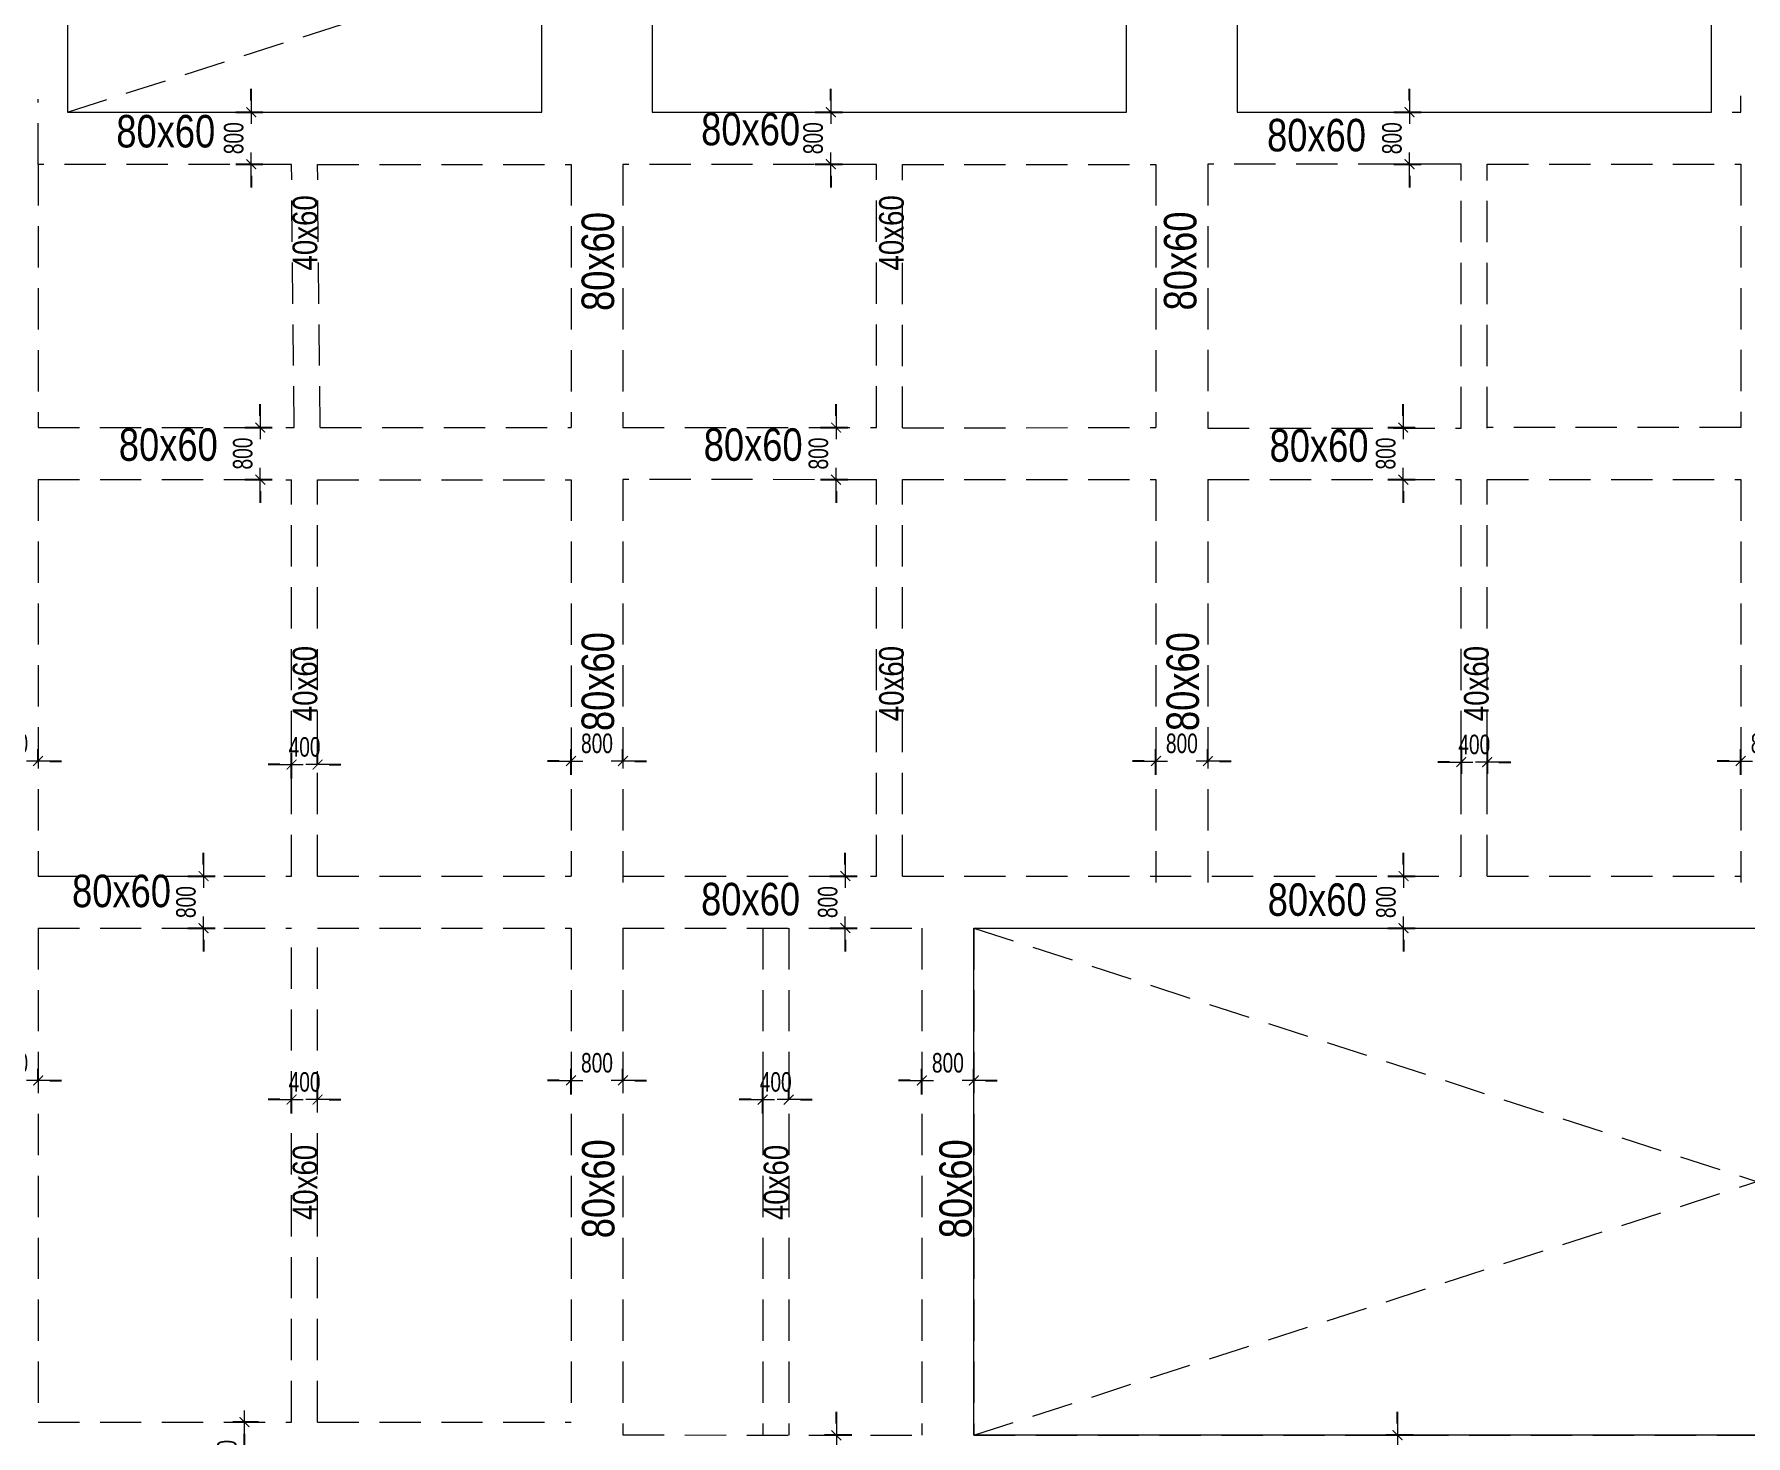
# Model space of a CAD drawing. Header units: millimetres. Extents: x 40 to 217000, y 40 to 90716.
# Drawn here: x 46040 to 72378, y 17291 to 38849 of the extents above; entities that cross this region are included whole.
import ezdxf
from ezdxf.enums import TextEntityAlignment as Align

# ---------------------------------------------------------------- set-up
doc = ezdxf.new("R2010")
doc.units = ezdxf.units.MM
doc.header["$MEASUREMENT"] = 0
doc.header["$PDMODE"] = 1
doc.linetypes.add('DASHED2', pattern=[9.525, 6.35, -3.175])
doc.linetypes.add('HIDDEN2', pattern=[4.7625, 3.175, -1.5875])
doc.layers.get('Defpoints').update_dxf_attribs({"lineweight": 9})
doc.layers.add('Kich thuoc dam diml', color=230, linetype='Continuous', plot=False)
doc.layers.add('NDC. KT Dam', color=42, linetype='Continuous')
for name, color, linetype, lineweight in [('NDC_S_BEAM', 3, 'HIDDEN2', 20), ('NDC_S_DIM', 1, 'Continuous', 15), ('NDC_S_OPENING', 9, 'DASHED2', 13), ('NDC_S_SLAB', 2, 'Continuous', 20)]:
    doc.layers.add(name, color=color, linetype=linetype, lineweight=lineweight)
doc.styles.add('ARIAL', font='arial.ttf', dxfattribs={"width": 0.8})
doc.styles.add('NDC_DIM', font='', dxfattribs={"width": 0.75})
doc.styles.get('NDC_DIM').set_extended_font_data('Dotum')
doc.dimstyles.new('NDC_dim_100', dxfattribs={"dimscale": 120, "dimtxt": 2.5, "dimasz": 1.5, "dimexe": 1.5, "dimexo": 2.5, "dimgap": 1, "dimtad": 1, "dimdec": 0, "dimzin": 0, "dimdsep": 46, "dimtxsty": 'NDC_DIM', "dimblk": 'DIMMARK', "dimcen": 0.09, "dimdle": 1.2, "dimclrd": 1, "dimclre": 1, "dimclrt": 3, "dimadec": 0, "dimazin": 0, "dimtfac": 1, "dimtdec": 0, "dimtix": 1, "dimtofl": 0, "dimtmove": 0, "dimatfit": 3, "dimfxl": 0, "dimtolj": 1, "dimtzin": 0, "dimarcsym": 0})

# ---------------------------------------------------------------- blocks, each defined once
blk = doc.blocks.new('DIMMARK')
at = {"layer": 'NDC_S_DIM', "color": 1}
blk.add_line((-1.5, 0), (1, 0), dxfattribs=at)
at = {"layer": 'NDC_S_DIM', "color": 2, "const_width": 0.1}
blk.add_lwpolyline([(-0.42, -0.42), (0.42, 0.42)], dxfattribs=at)
blk = doc.blocks.new('*D1201')
at = {"layer": 'Defpoints', "color": 0, "transparency": 16777216}
for p in [(49276, 17499), (49790, 17499), (49790, 16299)]:
    blk.add_point(p, dxfattribs=at)
at = {"layer": 'Kich thuoc dam diml', "color": 1, "lineweight": -2, "transparency": 16777216}
for p, q in [((49490, 17499), (49096, 17499)), ((49276, 16479), (49276, 17319)), ((49490, 16299), (49096, 16299))]:
    blk.add_line(p, q, dxfattribs=at)
at = {"layer": 'Kich thuoc dam diml', "color": 1, "lineweight": -2, "transparency": 16777216, "xscale": 180, "yscale": 180, "zscale": 180}
for p, rotation in [((49276, 17499), 90), ((49276, 16299), 270)]:
    blk.add_blockref('DIMMARK', p, dxfattribs=dict(at, rotation=rotation))
at = {"layer": 'Kich thuoc dam diml', "color": 3, "transparency": 16777216, "insert": (49006, 16899), "char_height": 300, "attachment_point": 5, "rotation": 90, "style": 'NDC_DIM'}
blk.add_mtext('\\A1;1200', dxfattribs=at)
blk = doc.blocks.new('*D1206')
at = {"layer": 'Defpoints', "color": 0, "transparency": 16777216}
for p in [(46100, 22756), (46100, 22455), (45300, 22242)]:
    blk.add_point(p, dxfattribs=at)
at = {"layer": 'Kich thuoc dam diml', "color": 1, "lineweight": -2, "transparency": 16777216}
for p, q in [((45300, 22542), (45300, 22936)), ((46100, 22755), (46100, 22936)), ((45120, 22756), (44940, 22756)), ((46280, 22756), (46460, 22756))]:
    blk.add_line(p, q, dxfattribs=at)
at = {"layer": 'Kich thuoc dam diml', "color": 1, "lineweight": -2, "transparency": 16777216, "xscale": 180, "yscale": 180, "zscale": 180}
blk.add_blockref('DIMMARK', (45300, 22756), dxfattribs=at)
at = {"layer": 'Kich thuoc dam diml', "color": 1, "lineweight": -2, "transparency": 16777216, "xscale": 180, "yscale": 180, "zscale": 180, "rotation": 180}
blk.add_blockref('DIMMARK', (46100, 22756), dxfattribs=at)
at = {"layer": 'Kich thuoc dam diml', "color": 3, "transparency": 16777216, "insert": (45700, 23026), "char_height": 300, "attachment_point": 5, "style": 'NDC_DIM'}
blk.add_mtext('\\A1;800', dxfattribs=at)
blk = doc.blocks.new('*D1207')
at = {"layer": 'Defpoints', "color": 0, "transparency": 16777216}
for p in [(55100, 22756), (55100, 22455), (54300, 22242)]:
    blk.add_point(p, dxfattribs=at)
at = {"layer": 'Kich thuoc dam diml', "color": 1, "lineweight": -2, "transparency": 16777216}
for p, q in [((54300, 22542), (54300, 22936)), ((55100, 22755), (55100, 22936)), ((54120, 22756), (53940, 22756)), ((55280, 22756), (55460, 22756))]:
    blk.add_line(p, q, dxfattribs=at)
at = {"layer": 'Kich thuoc dam diml', "color": 1, "lineweight": -2, "transparency": 16777216, "xscale": 180, "yscale": 180, "zscale": 180}
blk.add_blockref('DIMMARK', (54300, 22756), dxfattribs=at)
at = {"layer": 'Kich thuoc dam diml', "color": 1, "lineweight": -2, "transparency": 16777216, "xscale": 180, "yscale": 180, "zscale": 180, "rotation": 180}
blk.add_blockref('DIMMARK', (55100, 22756), dxfattribs=at)
at = {"layer": 'Kich thuoc dam diml', "color": 3, "transparency": 16777216, "insert": (54700, 23026), "char_height": 300, "attachment_point": 5, "style": 'NDC_DIM'}
blk.add_mtext('\\A1;800', dxfattribs=at)
blk = doc.blocks.new('*D1208')
at = {"layer": 'Defpoints', "color": 0, "transparency": 16777216}
for p in [(60500, 22756), (60500, 22455), (59700, 22242)]:
    blk.add_point(p, dxfattribs=at)
at = {"layer": 'Kich thuoc dam diml', "color": 1, "lineweight": -2, "transparency": 16777216}
for p, q in [((59700, 22542), (59700, 22936)), ((60500, 22755), (60500, 22936)), ((59520, 22756), (59340, 22756)), ((60680, 22756), (60860, 22756))]:
    blk.add_line(p, q, dxfattribs=at)
at = {"layer": 'Kich thuoc dam diml', "color": 1, "lineweight": -2, "transparency": 16777216, "xscale": 180, "yscale": 180, "zscale": 180}
blk.add_blockref('DIMMARK', (59700, 22756), dxfattribs=at)
at = {"layer": 'Kich thuoc dam diml', "color": 1, "lineweight": -2, "transparency": 16777216, "xscale": 180, "yscale": 180, "zscale": 180, "rotation": 180}
blk.add_blockref('DIMMARK', (60500, 22756), dxfattribs=at)
at = {"layer": 'Kich thuoc dam diml', "color": 3, "transparency": 16777216, "insert": (60100, 23026), "char_height": 300, "attachment_point": 5, "style": 'NDC_DIM'}
blk.add_mtext('\\A1;800', dxfattribs=at)
blk = doc.blocks.new('*D1214')
at = {"layer": 'Defpoints', "color": 0, "transparency": 16777216}
for p in [(50400, 22462), (50400, 22161), (50000, 21948)]:
    blk.add_point(p, dxfattribs=at)
at = {"layer": 'Kich thuoc dam diml', "color": 1, "lineweight": -2, "transparency": 16777216}
for p, q in [((49820, 22462), (49640, 22462)), ((50000, 22248), (50000, 22642)), ((50400, 22461), (50400, 22642)), ((50580, 22462), (50760, 22462))]:
    blk.add_line(p, q, dxfattribs=at)
at = {"layer": 'Kich thuoc dam diml', "color": 1, "lineweight": -2, "transparency": 16777216, "xscale": 180, "yscale": 180, "zscale": 180}
blk.add_blockref('DIMMARK', (50000, 22462), dxfattribs=at)
at = {"layer": 'Kich thuoc dam diml', "color": 1, "lineweight": -2, "transparency": 16777216, "xscale": 180, "yscale": 180, "zscale": 180, "rotation": 180}
blk.add_blockref('DIMMARK', (50400, 22462), dxfattribs=at)
at = {"layer": 'Kich thuoc dam diml', "color": 3, "transparency": 16777216, "insert": (50200, 22732), "char_height": 300, "attachment_point": 5, "style": 'NDC_DIM'}
blk.add_mtext('\\A1;400', dxfattribs=at)
blk = doc.blocks.new('*D1215')
at = {"layer": 'Defpoints', "color": 0, "transparency": 16777216}
for p in [(57650, 22462), (57650, 22161), (57250, 21948)]:
    blk.add_point(p, dxfattribs=at)
at = {"layer": 'Kich thuoc dam diml', "color": 1, "lineweight": -2, "transparency": 16777216}
for p, q in [((57070, 22462), (56890, 22462)), ((57250, 22248), (57250, 22642)), ((57650, 22461), (57650, 22642)), ((57830, 22462), (58010, 22462))]:
    blk.add_line(p, q, dxfattribs=at)
at = {"layer": 'Kich thuoc dam diml', "color": 1, "lineweight": -2, "transparency": 16777216, "xscale": 180, "yscale": 180, "zscale": 180}
blk.add_blockref('DIMMARK', (57250, 22462), dxfattribs=at)
at = {"layer": 'Kich thuoc dam diml', "color": 1, "lineweight": -2, "transparency": 16777216, "xscale": 180, "yscale": 180, "zscale": 180, "rotation": 180}
blk.add_blockref('DIMMARK', (57650, 22462), dxfattribs=at)
at = {"layer": 'Kich thuoc dam diml', "color": 3, "transparency": 16777216, "insert": (57450, 22732), "char_height": 300, "attachment_point": 5, "style": 'NDC_DIM'}
blk.add_mtext('\\A1;400', dxfattribs=at)
blk = doc.blocks.new('*D1500')
at = {"layer": 'Defpoints', "color": 0, "transparency": 16777216}
for p in [(50400, 27615), (50400, 27315), (50000, 27102)]:
    blk.add_point(p, dxfattribs=at)
at = {"layer": 'Kich thuoc dam diml', "color": 1, "lineweight": -2, "transparency": 16777216}
for p, q in [((50000, 27402), (50000, 27795)), ((50400, 27615), (50400, 27795)), ((49820, 27615), (49640, 27615)), ((50580, 27615), (50760, 27615))]:
    blk.add_line(p, q, dxfattribs=at)
at = {"layer": 'Kich thuoc dam diml', "color": 1, "lineweight": -2, "transparency": 16777216, "xscale": 180, "yscale": 180, "zscale": 180}
blk.add_blockref('DIMMARK', (50000, 27615), dxfattribs=at)
at = {"layer": 'Kich thuoc dam diml', "color": 1, "lineweight": -2, "transparency": 16777216, "xscale": 180, "yscale": 180, "zscale": 180, "rotation": 180}
blk.add_blockref('DIMMARK', (50400, 27615), dxfattribs=at)
at = {"layer": 'Kich thuoc dam diml', "color": 3, "transparency": 16777216, "insert": (50200, 27885), "char_height": 300, "attachment_point": 5, "style": 'NDC_DIM'}
blk.add_mtext('\\A1;400', dxfattribs=at)
blk = doc.blocks.new('*D1501')
at = {"layer": 'Defpoints', "color": 0, "transparency": 16777216}
for p in [(46100, 27670), (45300, 27156), (46100, 27369)]:
    blk.add_point(p, dxfattribs=at)
at = {"layer": 'Kich thuoc dam diml', "color": 1, "lineweight": -2, "transparency": 16777216}
for p, q in [((45120, 27670), (44940, 27670)), ((45300, 27456), (45300, 27850)), ((46100, 27669), (46100, 27850)), ((46280, 27670), (46460, 27670))]:
    blk.add_line(p, q, dxfattribs=at)
at = {"layer": 'Kich thuoc dam diml', "color": 1, "lineweight": -2, "transparency": 16777216, "xscale": 180, "yscale": 180, "zscale": 180}
blk.add_blockref('DIMMARK', (45300, 27670), dxfattribs=at)
at = {"layer": 'Kich thuoc dam diml', "color": 1, "lineweight": -2, "transparency": 16777216, "xscale": 180, "yscale": 180, "zscale": 180, "rotation": 180}
blk.add_blockref('DIMMARK', (46100, 27670), dxfattribs=at)
at = {"layer": 'Kich thuoc dam diml', "color": 3, "transparency": 16777216, "insert": (45700, 27940), "char_height": 300, "attachment_point": 5, "style": 'NDC_DIM'}
blk.add_mtext('\\A1;800', dxfattribs=at)
blk = doc.blocks.new('*D1502')
at = {"layer": 'Defpoints', "color": 0, "transparency": 16777216}
for p in [(55100, 27670), (54300, 27156), (55100, 27369)]:
    blk.add_point(p, dxfattribs=at)
at = {"layer": 'Kich thuoc dam diml', "color": 1, "lineweight": -2, "transparency": 16777216}
for p, q in [((54120, 27670), (53940, 27670)), ((54300, 27456), (54300, 27850)), ((55100, 27669), (55100, 27850)), ((55280, 27670), (55460, 27670))]:
    blk.add_line(p, q, dxfattribs=at)
at = {"layer": 'Kich thuoc dam diml', "color": 1, "lineweight": -2, "transparency": 16777216, "xscale": 180, "yscale": 180, "zscale": 180}
blk.add_blockref('DIMMARK', (54300, 27670), dxfattribs=at)
at = {"layer": 'Kich thuoc dam diml', "color": 1, "lineweight": -2, "transparency": 16777216, "xscale": 180, "yscale": 180, "zscale": 180, "rotation": 180}
blk.add_blockref('DIMMARK', (55100, 27670), dxfattribs=at)
at = {"layer": 'Kich thuoc dam diml', "color": 3, "transparency": 16777216, "insert": (54700, 27940), "char_height": 300, "attachment_point": 5, "style": 'NDC_DIM'}
blk.add_mtext('\\A1;800', dxfattribs=at)
blk = doc.blocks.new('*D1503')
at = {"layer": 'Defpoints', "color": 0, "transparency": 16777216}
for p in [(64100, 27670), (63300, 27156), (64100, 27369)]:
    blk.add_point(p, dxfattribs=at)
at = {"layer": 'Kich thuoc dam diml', "color": 1, "lineweight": -2, "transparency": 16777216}
for p, q in [((63120, 27670), (62940, 27670)), ((63300, 27456), (63300, 27850)), ((64100, 27669), (64100, 27850)), ((64280, 27670), (64460, 27670))]:
    blk.add_line(p, q, dxfattribs=at)
at = {"layer": 'Kich thuoc dam diml', "color": 1, "lineweight": -2, "transparency": 16777216, "xscale": 180, "yscale": 180, "zscale": 180}
blk.add_blockref('DIMMARK', (63300, 27670), dxfattribs=at)
at = {"layer": 'Kich thuoc dam diml', "color": 1, "lineweight": -2, "transparency": 16777216, "xscale": 180, "yscale": 180, "zscale": 180, "rotation": 180}
blk.add_blockref('DIMMARK', (64100, 27670), dxfattribs=at)
at = {"layer": 'Kich thuoc dam diml', "color": 3, "transparency": 16777216, "insert": (63700, 27940), "char_height": 300, "attachment_point": 5, "style": 'NDC_DIM'}
blk.add_mtext('\\A1;800', dxfattribs=at)
blk = doc.blocks.new('*D1504')
at = {"layer": 'Defpoints', "color": 0, "transparency": 16777216}
for p in [(73100, 27670), (72300, 27156), (73100, 27369)]:
    blk.add_point(p, dxfattribs=at)
at = {"layer": 'Kich thuoc dam diml', "color": 1, "lineweight": -2, "transparency": 16777216}
for p, q in [((72120, 27670), (71940, 27670)), ((72300, 27456), (72300, 27850)), ((73100, 27669), (73100, 27850)), ((73280, 27670), (73460, 27670))]:
    blk.add_line(p, q, dxfattribs=at)
at = {"layer": 'Kich thuoc dam diml', "color": 1, "lineweight": -2, "transparency": 16777216, "xscale": 180, "yscale": 180, "zscale": 180}
blk.add_blockref('DIMMARK', (72300, 27670), dxfattribs=at)
at = {"layer": 'Kich thuoc dam diml', "color": 1, "lineweight": -2, "transparency": 16777216, "xscale": 180, "yscale": 180, "zscale": 180, "rotation": 180}
blk.add_blockref('DIMMARK', (73100, 27670), dxfattribs=at)
at = {"layer": 'Kich thuoc dam diml', "color": 3, "transparency": 16777216, "insert": (72700, 27940), "char_height": 300, "attachment_point": 5, "style": 'NDC_DIM'}
blk.add_mtext('\\A1;800', dxfattribs=at)
blk = doc.blocks.new('*D1567')
at = {"layer": 'Defpoints', "color": 0, "transparency": 16777216}
for p in [(58383, 17300), (59544, 17300), (59544, 16500)]:
    blk.add_point(p, dxfattribs=at)
at = {"layer": 'Kich thuoc dam diml', "color": 1, "lineweight": -2, "transparency": 16777216}
for p, q in [((58383, 17480), (58383, 17660)), ((58623, 17300), (58203, 17300)), ((58623, 16500), (58203, 16500)), ((58383, 16320), (58383, 16140))]:
    blk.add_line(p, q, dxfattribs=at)
at = {"layer": 'Kich thuoc dam diml', "color": 1, "lineweight": -2, "transparency": 16777216, "xscale": 180, "yscale": 180, "zscale": 180}
for p, rotation in [((58383, 17300), 270), ((58383, 16500), 90)]:
    blk.add_blockref('DIMMARK', p, dxfattribs=dict(at, rotation=rotation))
at = {"layer": 'Kich thuoc dam diml', "color": 3, "transparency": 16777216, "insert": (58113, 16900), "char_height": 300, "attachment_point": 5, "rotation": 90, "style": 'NDC_DIM'}
blk.add_mtext('\\A1;800', dxfattribs=at)
blk = doc.blocks.new('*D1568')
at = {"layer": 'Defpoints', "color": 0, "transparency": 16777216}
for p in [(67017, 17300), (68178, 17300), (68178, 16500)]:
    blk.add_point(p, dxfattribs=at)
at = {"layer": 'Kich thuoc dam diml', "color": 1, "lineweight": -2, "transparency": 16777216}
for p, q in [((67017, 17480), (67017, 17660)), ((67257, 17300), (66837, 17300)), ((67257, 16500), (66837, 16500)), ((67017, 16320), (67017, 16140))]:
    blk.add_line(p, q, dxfattribs=at)
at = {"layer": 'Kich thuoc dam diml', "color": 1, "lineweight": -2, "transparency": 16777216, "xscale": 180, "yscale": 180, "zscale": 180}
for p, rotation in [((67017, 17300), 270), ((67017, 16500), 90)]:
    blk.add_blockref('DIMMARK', p, dxfattribs=dict(at, rotation=rotation))
at = {"layer": 'Kich thuoc dam diml', "color": 3, "transparency": 16777216, "insert": (66747, 16900), "char_height": 300, "attachment_point": 5, "rotation": 90, "style": 'NDC_DIM'}
blk.add_mtext('\\A1;800', dxfattribs=at)
blk = doc.blocks.new('*D1588')
at = {"layer": 'Defpoints', "color": 0, "transparency": 16777216}
for p in [(47758, 25900), (48646, 25900), (47575, 25100)]:
    blk.add_point(p, dxfattribs=at)
at = {"layer": 'Kich thuoc dam diml', "color": 1, "lineweight": -2, "transparency": 16777216}
for p, q in [((48646, 26080), (48646, 26260)), ((48406, 25900), (48826, 25900)), ((48406, 25100), (48826, 25100)), ((48646, 24920), (48646, 24740))]:
    blk.add_line(p, q, dxfattribs=at)
at = {"layer": 'Kich thuoc dam diml', "color": 1, "lineweight": -2, "transparency": 16777216, "xscale": 180, "yscale": 180, "zscale": 180}
for p, rotation in [((48646, 25900), 270), ((48646, 25100), 90)]:
    blk.add_blockref('DIMMARK', p, dxfattribs=dict(at, rotation=rotation))
at = {"layer": 'Kich thuoc dam diml', "color": 3, "transparency": 16777216, "insert": (48376, 25500), "char_height": 300, "attachment_point": 5, "rotation": 90, "style": 'NDC_DIM'}
blk.add_mtext('\\A1;800', dxfattribs=at)
blk = doc.blocks.new('*D1589')
at = {"layer": 'Defpoints', "color": 0, "transparency": 16777216}
for p in [(57632, 25900), (58521, 25900), (57449, 25100)]:
    blk.add_point(p, dxfattribs=at)
at = {"layer": 'Kich thuoc dam diml', "color": 1, "lineweight": -2, "transparency": 16777216}
for p, q in [((58521, 26080), (58521, 26260)), ((58281, 25900), (58701, 25900)), ((58281, 25100), (58701, 25100)), ((58521, 24920), (58521, 24740))]:
    blk.add_line(p, q, dxfattribs=at)
at = {"layer": 'Kich thuoc dam diml', "color": 1, "lineweight": -2, "transparency": 16777216, "xscale": 180, "yscale": 180, "zscale": 180}
for p, rotation in [((58521, 25900), 270), ((58521, 25100), 90)]:
    blk.add_blockref('DIMMARK', p, dxfattribs=dict(at, rotation=rotation))
at = {"layer": 'Kich thuoc dam diml', "color": 3, "transparency": 16777216, "insert": (58251, 25500), "char_height": 300, "attachment_point": 5, "rotation": 90, "style": 'NDC_DIM'}
blk.add_mtext('\\A1;800', dxfattribs=at)
blk = doc.blocks.new('*D1590')
at = {"layer": 'Defpoints', "color": 0, "transparency": 16777216}
for p in [(66223, 25900), (67112, 25900), (66041, 25100)]:
    blk.add_point(p, dxfattribs=at)
at = {"layer": 'Kich thuoc dam diml', "color": 1, "lineweight": -2, "transparency": 16777216}
for p, q in [((67112, 26080), (67112, 26260)), ((66872, 25900), (67292, 25900)), ((66872, 25100), (67292, 25100)), ((67112, 24920), (67112, 24740))]:
    blk.add_line(p, q, dxfattribs=at)
at = {"layer": 'Kich thuoc dam diml', "color": 1, "lineweight": -2, "transparency": 16777216, "xscale": 180, "yscale": 180, "zscale": 180}
for p, rotation in [((67112, 25900), 270), ((67112, 25100), 90)]:
    blk.add_blockref('DIMMARK', p, dxfattribs=dict(at, rotation=rotation))
at = {"layer": 'Kich thuoc dam diml', "color": 3, "transparency": 16777216, "insert": (66842, 25500), "char_height": 300, "attachment_point": 5, "rotation": 90, "style": 'NDC_DIM'}
blk.add_mtext('\\A1;800', dxfattribs=at)
blk = doc.blocks.new('*D1612')
at = {"layer": 'Defpoints', "color": 0, "transparency": 16777216}
for p in [(48114, 32800), (49519, 32800), (48114, 32000)]:
    blk.add_point(p, dxfattribs=at)
at = {"layer": 'Kich thuoc dam diml', "color": 1, "lineweight": -2, "transparency": 16777216}
for p, q in [((49519, 32980), (49519, 33160)), ((49279, 32800), (49699, 32800)), ((49279, 32000), (49699, 32000)), ((49519, 31820), (49519, 31640))]:
    blk.add_line(p, q, dxfattribs=at)
at = {"layer": 'Kich thuoc dam diml', "color": 1, "lineweight": -2, "transparency": 16777216, "xscale": 180, "yscale": 180, "zscale": 180}
for p, rotation in [((49519, 32800), 270), ((49519, 32000), 90)]:
    blk.add_blockref('DIMMARK', p, dxfattribs=dict(at, rotation=rotation))
at = {"layer": 'Kich thuoc dam diml', "color": 3, "transparency": 16777216, "insert": (49249, 32400), "char_height": 300, "attachment_point": 5, "rotation": 90, "style": 'NDC_DIM'}
blk.add_mtext('\\A1;800', dxfattribs=at)
blk = doc.blocks.new('*D1613')
at = {"layer": 'Defpoints', "color": 0, "transparency": 16777216}
for p in [(56973, 32800), (58378, 32800), (56973, 32000)]:
    blk.add_point(p, dxfattribs=at)
at = {"layer": 'Kich thuoc dam diml', "color": 1, "lineweight": -2, "transparency": 16777216}
for p, q in [((58378, 32980), (58378, 33160)), ((58138, 32800), (58558, 32800)), ((58138, 32000), (58558, 32000)), ((58378, 31820), (58378, 31640))]:
    blk.add_line(p, q, dxfattribs=at)
at = {"layer": 'Kich thuoc dam diml', "color": 1, "lineweight": -2, "transparency": 16777216, "xscale": 180, "yscale": 180, "zscale": 180}
for p, rotation in [((58378, 32800), 270), ((58378, 32000), 90)]:
    blk.add_blockref('DIMMARK', p, dxfattribs=dict(at, rotation=rotation))
at = {"layer": 'Kich thuoc dam diml', "color": 3, "transparency": 16777216, "insert": (58108, 32400), "char_height": 300, "attachment_point": 5, "rotation": 90, "style": 'NDC_DIM'}
blk.add_mtext('\\A1;800', dxfattribs=at)
blk = doc.blocks.new('*D1614')
at = {"layer": 'Defpoints', "color": 0, "transparency": 16777216}
for p in [(65703, 32800), (67108, 32800), (65703, 32000)]:
    blk.add_point(p, dxfattribs=at)
at = {"layer": 'Kich thuoc dam diml', "color": 1, "lineweight": -2, "transparency": 16777216}
for p, q in [((67108, 32980), (67108, 33160)), ((66868, 32800), (67288, 32800)), ((66868, 32000), (67288, 32000)), ((67108, 31820), (67108, 31640))]:
    blk.add_line(p, q, dxfattribs=at)
at = {"layer": 'Kich thuoc dam diml', "color": 1, "lineweight": -2, "transparency": 16777216, "xscale": 180, "yscale": 180, "zscale": 180}
for p, rotation in [((67108, 32800), 270), ((67108, 32000), 90)]:
    blk.add_blockref('DIMMARK', p, dxfattribs=dict(at, rotation=rotation))
at = {"layer": 'Kich thuoc dam diml', "color": 3, "transparency": 16777216, "insert": (66838, 32400), "char_height": 300, "attachment_point": 5, "rotation": 90, "style": 'NDC_DIM'}
blk.add_mtext('\\A1;800', dxfattribs=at)
blk = doc.blocks.new('*D1620')
at = {"layer": 'Defpoints', "color": 0, "transparency": 16777216}
for p in [(48050, 37650), (49380, 37650), (48050, 36850)]:
    blk.add_point(p, dxfattribs=at)
at = {"layer": 'Kich thuoc dam diml', "color": 1, "lineweight": -2, "transparency": 16777216}
for p, q in [((49380, 37830), (49380, 38010)), ((49140, 37650), (49560, 37650)), ((49140, 36850), (49560, 36850)), ((49380, 36670), (49380, 36490))]:
    blk.add_line(p, q, dxfattribs=at)
at = {"layer": 'Kich thuoc dam diml', "color": 1, "lineweight": -2, "transparency": 16777216, "xscale": 180, "yscale": 180, "zscale": 180}
for p, rotation in [((49380, 37650), 270), ((49380, 36850), 90)]:
    blk.add_blockref('DIMMARK', p, dxfattribs=dict(at, rotation=rotation))
at = {"layer": 'Kich thuoc dam diml', "color": 3, "transparency": 16777216, "insert": (49110, 37250), "char_height": 300, "attachment_point": 5, "rotation": 90, "style": 'NDC_DIM'}
blk.add_mtext('\\A1;800', dxfattribs=at)
blk = doc.blocks.new('*D1621')
at = {"layer": 'Defpoints', "color": 0, "transparency": 16777216}
for p in [(56968, 37650), (58297, 37650), (56967, 36850)]:
    blk.add_point(p, dxfattribs=at)
at = {"layer": 'Kich thuoc dam diml', "color": 1, "lineweight": -2, "transparency": 16777216}
for p, q in [((58297, 37830), (58297, 38010)), ((58057, 37650), (58477, 37650)), ((58057, 36850), (58477, 36850)), ((58297, 36670), (58297, 36490))]:
    blk.add_line(p, q, dxfattribs=at)
at = {"layer": 'Kich thuoc dam diml', "color": 1, "lineweight": -2, "transparency": 16777216, "xscale": 180, "yscale": 180, "zscale": 180}
for p, rotation in [((58297, 37650), 270), ((58297, 36850), 90)]:
    blk.add_blockref('DIMMARK', p, dxfattribs=dict(at, rotation=rotation))
at = {"layer": 'Kich thuoc dam diml', "color": 3, "transparency": 16777216, "insert": (58027, 37250), "char_height": 300, "attachment_point": 5, "rotation": 90, "style": 'NDC_DIM'}
blk.add_mtext('\\A1;800', dxfattribs=at)
blk = doc.blocks.new('*D1622')
at = {"layer": 'Defpoints', "color": 0, "transparency": 16777216}
for p in [(65875, 37650), (67204, 37650), (65874, 36850)]:
    blk.add_point(p, dxfattribs=at)
at = {"layer": 'Kich thuoc dam diml', "color": 1, "lineweight": -2, "transparency": 16777216}
for p, q in [((67204, 37830), (67204, 38010)), ((66964, 37650), (67384, 37650)), ((66964, 36850), (67384, 36850)), ((67204, 36670), (67204, 36490))]:
    blk.add_line(p, q, dxfattribs=at)
at = {"layer": 'Kich thuoc dam diml', "color": 1, "lineweight": -2, "transparency": 16777216, "xscale": 180, "yscale": 180, "zscale": 180}
for p, rotation in [((67204, 37650), 270), ((67204, 36850), 90)]:
    blk.add_blockref('DIMMARK', p, dxfattribs=dict(at, rotation=rotation))
at = {"layer": 'Kich thuoc dam diml', "color": 3, "transparency": 16777216, "insert": (66934, 37250), "char_height": 300, "attachment_point": 5, "rotation": 90, "style": 'NDC_DIM'}
blk.add_mtext('\\A1;800', dxfattribs=at)
blk = doc.blocks.new('*D1465')
at = {"layer": 'Defpoints', "color": 0, "transparency": 16777216}
for p in [(68000, 28771), (68400, 28771), (68400, 27653)]:
    blk.add_point(p, dxfattribs=at)
at = {"layer": 'Kich thuoc dam diml', "color": 1, "lineweight": -2, "transparency": 16777216}
for p, q in [((68000, 27893), (68000, 27473)), ((68400, 27893), (68400, 27473)), ((67820, 27653), (67640, 27653)), ((68580, 27653), (68760, 27653))]:
    blk.add_line(p, q, dxfattribs=at)
at = {"layer": 'Kich thuoc dam diml', "color": 1, "lineweight": -2, "transparency": 16777216, "xscale": 180, "yscale": 180, "zscale": 180}
blk.add_blockref('DIMMARK', (68000, 27653), dxfattribs=at)
at = {"layer": 'Kich thuoc dam diml', "color": 1, "lineweight": -2, "transparency": 16777216, "xscale": 180, "yscale": 180, "zscale": 180, "rotation": 180}
blk.add_blockref('DIMMARK', (68400, 27653), dxfattribs=at)
at = {"layer": 'Kich thuoc dam diml', "color": 3, "transparency": 16777216, "insert": (68200, 27923), "char_height": 300, "attachment_point": 5, "style": 'NDC_DIM'}
blk.add_mtext('\\A1;400', dxfattribs=at)

msp = doc.modelspace()

# ---------------------------------------------------------------- linework, layer by layer
at = {"layer": 'NDC_S_BEAM', "ltscale": 200}
for p, q in [((46099.9, 36848.2), (46099.9, 37850)), ((72300, 37650), (72300, 37900)), ((64550, 37651), (72300, 37650.6)), ((50039.1, 32799.1), (50000, 36848.2)), ((50439.1, 32799), (50400, 36848.2)), ((59000, 32799.5), (59000, 36848.2)), ((59400.1, 32793.7), (59400, 36848.2)), ((68000, 32792), (68000, 36849.9)), ((68400, 32792), (68400, 36849.9)), ((68400, 36849.9), (72300, 36849.9)), ((46099.3, 32800), (50039.1, 32799.1)), ((50439.1, 32799), (54300, 32797.9)), ((55100, 32801.1), (59000, 32799.5)), ((59400.1, 32793.7), (63300, 32800)), ((46099.9, 32000), (50000, 31997.7)), ((50000, 25900), (50000, 31997.7)), ((50400, 25900), (50400, 31997.7)), ((50400, 31997.7), (54300, 31997.7)), ((59000, 25900), (59000, 32000)), ((59400, 25900), (59400, 32000)), ((59400, 32000), (63300, 32000)), ((64100, 32000), (68000, 32000)), ((68000, 25900.9), (68000, 32000)), ((68400, 25900.8), (68400, 32000)), ((68400, 32000), (72300, 32000)), ((46099.8, 25900), (50000, 25900)), ((50400, 25900), (54300, 25900)), ((55099.9, 25900), (59000, 25900)), ((59400, 25900), (68000, 25900.9)), ((68400, 25900.8), (72300, 25900)), ((46099.9, 25100), (50000, 25100)), ((50000, 17500), (50000, 25100)), ((50400, 25100), (54300, 25100)), ((50400, 17500), (50400, 25100)), ((55099.9, 25100), (59700, 25100)), ((57249.9, 25100), (57249.9, 17300)), ((57649.9, 25100), (57649.9, 17300)), ((59700, 25100), (59700, 17300.1)), ((60500, 25100), (60500, 17300)), ((46099.9, 17502.3), (50000, 17500)), ((50400, 17500), (54300, 17500)), ((55099.9, 17303.6), (59700, 17300.1)), ((60500, 17300), (84600, 17300))]:
    msp.add_line(p, q, dxfattribs=at)
for points in [[(50000, 36848.2), (46099.9, 36848.2), (46099.3, 32800)], [(50400, 36848.2), (54300, 36848.2), (54300, 32797.9)], [(59000, 36848.2), (55099.9, 36848.2), (55100, 32795.6)], [(59400, 36848.2), (63299.9, 36848.2), (63300, 32800)], [(68000, 36849.9), (64099.9, 36849.9), (64100, 32792), (68000, 32792)], [(72300, 36849.9), (72300, 32800), (68400, 32800)], [(46099.9, 32000), (46099.8, 25900)], [(54300, 31997.7), (54300, 25900)], [(59000, 31996.4), (55099.9, 32000), (55099.9, 25803.6)], [(63300, 32000), (63300, 25800)], [(64100, 32000), (64100, 25800)], [(72300, 32000), (72300, 25800)], [(46099.9, 25100), (46099.9, 17502.3)], [(54300, 25100), (54300, 17500)], [(55099.9, 25100), (55099.9, 17303.6)]]:
    msp.add_lwpolyline(points, dxfattribs=at)
at = {"layer": 'NDC_S_OPENING', "ltscale": 100}
for p, q in [((46550, 37650.4), (89200, 51300)), ((60500, 17300), (84600, 25100)), ((60500, 25100), (84600, 17300))]:
    msp.add_line(p, q, dxfattribs=at)
at = {"layer": 'NDC_S_SLAB'}
msp.add_lwpolyline([(56100, 51800), (56100, 49200), (45050, 49200), (45050, 44750), (46050, 44750), (46050, 44050), (45050, 44050), (45050, 39550), (46550, 39550), (46550, 37650.4), (53850, 37648.2), (53850, 39150), (55550, 39150), (55550, 37648.2), (62850, 37648.2), (62850, 39150), (64550, 39150), (64550, 37650), (71850, 37650), (71850, 39600), (73550, 39600), (73550, 37650), (82271.4, 37650)], dxfattribs=at)
msp.add_lwpolyline([(60500, 25100), (84600, 25100), (84600, 17300), (60500, 17300)], close=True, dxfattribs=at)

# ---------------------------------------------------------------- texts
at = {"layer": 'NDC. KT Dam', "style": 'ARIAL', "width": 0.8}
for p in [(48064.1, 37357.7), (57064.1, 37391), (65772.3, 37297.6), (48103.3, 32537.5), (57103.3, 32537.5), (65811.4, 32522.8), (47383.2, 25671.6), (57063.3, 25546.3), (65782.2, 25538.4)]:
    msp.add_text('80x60', height=500, dxfattribs=at).set_placement(p, align=Align.MIDDLE_CENTER)
for s, height, p in [('40x60', 380, (50205, 35794.1)), ('40x60', 380, (59231, 35794.1)), ('80x60', 500, (54712.7, 35354)), ('80x60', 500, (63673.7, 35362)), ('80x60', 500, (54712.7, 28891.9)), ('80x60', 500, (63712.8, 28891.9)), ('40x60', 380, (50205, 28861.5)), ('40x60', 380, (59231, 28861.5)), ('40x60', 380, (68231, 28861.5)), ('40x60', 380, (50205, 21187.3)), ('80x60', 500, (54718, 21090.3)), ('40x60', 380, (57455, 21187.3)), ('80x60', 500, (60218.2, 21090.3))]:
    msp.add_text(s, height=height, rotation=90, dxfattribs=at).set_placement(p, align=Align.MIDDLE_CENTER)

# ---------------------------------------------------------------- dimensions: what is measured, and where the dimension line sits
at = {"layer": 'Kich thuoc dam diml'}
for base, p1, p2, picture, middle in [((49379.8, 37650), (48049.8, 36850.2), (48050.2, 37650), '*D1620', (49109.8, 37250.1)), ((58297.5, 37650), (56967.5, 36850.2), (56967.9, 37650), '*D1621', (58027.5, 37250.1)), ((67204.1, 37650), (65874.1, 36850.2), (65874.5, 37650), '*D1622', (66934.1, 37250.1)), ((49519, 32800), (48113.7, 32000), (48113.7, 32800), '*D1612', (49249, 32400)), ((58378.1, 32800), (56972.8, 32000), (56972.8, 32800), '*D1613', (58108.1, 32400)), ((67108, 32800), (65702.7, 32000), (65702.7, 32800), '*D1614', (66838, 32400)), ((48646.3, 25900.1), (47574.8, 25100), (47757.7, 25900.1), '*D1588', (48376.3, 25500)), ((58520.6, 25900.1), (57449.2, 25100), (57632, 25900.1), '*D1589', (58250.6, 25500)), ((67112, 25900.1), (66040.6, 25100), (66223.4, 25900.1), '*D1590', (66842, 25500)), ((58383, 17300), (59544.2, 16500), (59544.2, 17300), '*D1567', (58113, 16900)), ((67016.6, 17300), (68177.8, 16500), (68177.8, 17300), '*D1568', (66746.6, 16900))]:
    dim = msp.add_linear_dim(base=base, p1=p1, p2=p2, angle=90, dimstyle='NDC_dim_100', override={"dimfxl": 2}, dxfattribs=at)
    dim.commit()
    dim.dimension.update_dxf_attribs({"geometry": picture, "text_midpoint": middle})
dim = msp.add_linear_dim(base=(68400, 27652.8), p1=(68000, 28770.7), p2=(68400, 28770.7), dimstyle='NDC_dim_100', override={"dimfxl": 2}, dxfattribs=at)
dim.commit()
dim.dimension.update_dxf_attribs({"geometry": '*D1465', "text_midpoint": (68200, 27922.8)})
for base, p1, p2, picture, middle in [((46099.9, 27670), (45300, 27156.2), (46099.9, 27369.2), '*D1501', (45700, 27940)), ((50400, 27615.4), (50000, 27101.6), (50400, 27314.5), '*D1500', (50200, 27885.4)), ((55099.9, 27670), (54300, 27156.2), (55099.9, 27369.2), '*D1502', (54699.9, 27940)), ((64100, 27670), (63300.1, 27156.2), (64100, 27369.2), '*D1503', (63700, 27940)), ((73100, 27670), (72300.1, 27156.2), (73100, 27369.2), '*D1504', (72700, 27940)), ((46099.9, 22756.2), (45300, 22242.4), (46099.9, 22455.3), '*D1206', (45700, 23026.2)), ((55099.9, 22756.2), (54300, 22242.4), (55099.9, 22455.3), '*D1207', (54699.9, 23026.2)), ((60500, 22756.2), (59700.1, 22242.4), (60500, 22455.3), '*D1208', (60100, 23026.2)), ((50400, 22462), (50000, 21948.2), (50400, 22161.1), '*D1214', (50200, 22732)), ((57649.9, 22462), (57249.9, 21948.2), (57649.9, 22161.1), '*D1215', (57449.9, 22732))]:
    dim = msp.add_linear_dim(base=base, p1=p1, p2=p2, dimstyle='NDC_dim_100', dxfattribs=at)
    dim.commit()
    dim.dimension.update_dxf_attribs({"geometry": picture, "text_midpoint": middle})
dim = msp.add_linear_dim(base=(49275.9, 17498.7), p1=(49789.7, 16298.7), p2=(49789.7, 17498.7), angle=90, dimstyle='NDC_dim_100', dxfattribs=at)
dim.commit()
dim.dimension.update_dxf_attribs({"geometry": '*D1201', "text_midpoint": (49005.9, 16898.7)})

doc.saveas('drawing.dxf')
